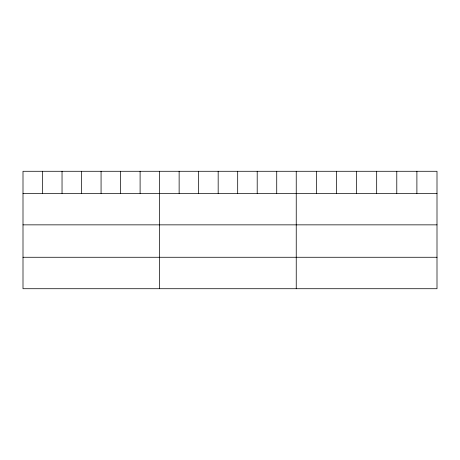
<?xml version="1.0" encoding="UTF-8"?>
<svg xmlns="http://www.w3.org/2000/svg" width="460" height="460" viewBox="0 0 460 460"><rect width="100%" height="100%" fill="white"/><g stroke="black" fill="none" stroke-linecap="round" stroke-linejoin="round"><path stroke-width="0.69" d="M437 193.401L437 288.719L23 288.719L23 171.281L437 171.281L437 193.401L23 193.401M23 224.854L437 224.854M23 257.267L437 257.267M416.892 171.281L416.892 193.401M396.784 171.281L396.784 193.401M376.677 171.281L376.677 193.401M356.563 171.281L356.563 193.401M336.455 171.281L336.455 193.401M316.348 171.281L316.348 193.401M296.24 171.281L296.24 288.719M276.724 171.281L276.724 193.401M257.203 171.281L257.203 193.401M237.688 171.281L237.688 193.401M218.172 171.281L218.172 193.401M198.657 171.281L198.657 193.401M179.136 171.281L179.136 193.401M159.62 171.281L159.62 288.719M140.104 171.281L140.104 193.401M120.583 171.281L120.583 193.401M101.068 171.281L101.068 193.401M81.552 171.281L81.552 193.401M62.037 171.281L62.037 193.401M42.515 171.281L42.515 193.401"/></g></svg>
